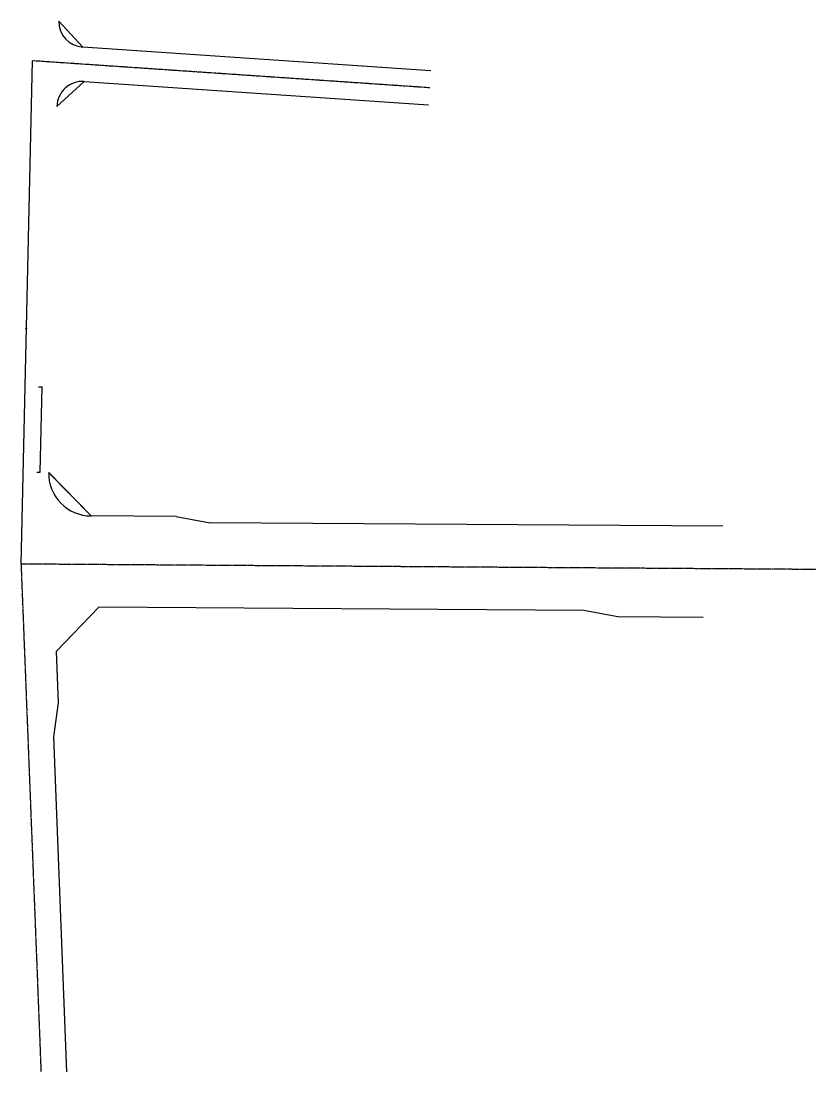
# Model space of a CAD drawing. Header units: millimetres. Extents: x 36720183 to 38160956, y 58934012 to 60388477.
# Drawn here: x 37694858 to 38160956, y 58934012 to 59550152 of the extents above; entities that cross this region are included whole.
import ezdxf

# ---------------------------------------------------------------- set-up
doc = ezdxf.new("R2010")
doc.units = ezdxf.units.MM
doc.header["$LTSCALE"] = 1000
doc.header["$MEASUREMENT"] = 0
doc.linetypes.add('ACAD_ISO04W100', pattern=[30, 24, -3, 0, -3])
for name, color, linetype in [('DL_道路中线_干道网_', 4, 'ACAD_ISO04W100'), ('DL_道路红线_干道网_', 6, 'Continuous'), ('DL_道路红线_支路网_', 1, 'Continuous'), ('PP-COM', 7, 'Continuous'), ('WALL', 4, 'Continuous')]:
    doc.layers.add(name, color=color, linetype=linetype)

msp = doc.modelspace()

# ---------------------------------------------------------------- linework, layer by layer
at = {"layer": 'DL_道路中线_干道网_', "color": 8, "ltscale": 0.04}
for p, q in [((37934517, 59510981), (37701504, 59526832)), ((38160956, 59228599), (37694858, 59231778))]:
    msp.add_line(p, q, dxfattribs=at)
msp.add_lwpolyline([(37694858, 59231778), (37706573, 58934012)], dxfattribs=at)
at = {"layer": 'DL_道路红线_干道网_', "color": 8}
for p, q in [((37717033, 59550152), (37731011, 59534848)), ((37717041, 59550151), (37731019, 59534848)), ((37731919, 59514740), (37715905, 59500113)), ((37731927, 59514740), (37715913, 59500113)), ((37705196, 59335707), (37707195, 59335662)), ((37706068, 59285675), (37707195, 59335662)), ((37704069, 59285720), (37706068, 59285675)), ((37711067, 59285562), (37735890, 59259999)), ((37711075, 59285562), (37735898, 59259999)), ((37785889, 59259658), (37735890, 59259999)), ((37785897, 59259658), (37735898, 59259999)), ((37785889, 59259658), (37805777, 59256022)), ((37785897, 59259658), (37805785, 59256022)), ((38106253, 59253973), (37805777, 59256022)), ((38106261, 59253973), (37805785, 59256022)), ((37740527, 59206466), (37715376, 59180483)), ((37740535, 59206466), (37715384, 59180483)), ((37715376, 59180483), (37716556, 59150507)), ((37715384, 59180483), (37716564, 59150507)), ((37716556, 59150507), (37713841, 59130507)), ((37716564, 59150507), (37713849, 59130507)), ((37713841, 59130507), (37721577, 58934013)), ((37713849, 59130507), (37721585, 58934012))]:
    msp.add_line(p, q, dxfattribs=at)
for points in [[(38094714, 59200550), (38044715, 59200891), (38024827, 59204527), (37740527, 59206466)], [(38094722, 59200550), (38044723, 59200891), (38024835, 59204527), (37740535, 59206466)]]:
    msp.add_lwpolyline(points, dxfattribs=at)
for centre, radius, start, end in [((37732037, 59549813), 15000, 178.70826, 266.108452), ((37730909, 59499775), 15000, 86.108452, 178.70826), ((37736068, 59284999), 25000, 178.70826, 269.609202)]:
    msp.add_arc(centre, radius, start, end, dxfattribs=at)
at = {"layer": 'DL_道路红线_支路网_', "color": 8}
for p, q in [((37935195, 59520958), (37731011, 59534848)), ((37731919, 59514740), (37933838, 59501004))]:
    msp.add_line(p, q, dxfattribs=at)
at = {"layer": 'DL_道路红线_支路网_'}
for p, q in [((37935203, 59520958), (37731019, 59534848)), ((37731927, 59514740), (37933846, 59501004))]:
    msp.add_line(p, q, dxfattribs=at)
at = {"layer": 'PP-COM', "color": 6}
msp.add_circle((37697910, 59369932), 336, dxfattribs=at)
at = {"layer": 'WALL', "color": 8}
msp.add_lwpolyline([(37694858, 59231778), (37701496, 59526832)], dxfattribs=at)

doc.saveas('drawing.dxf')
